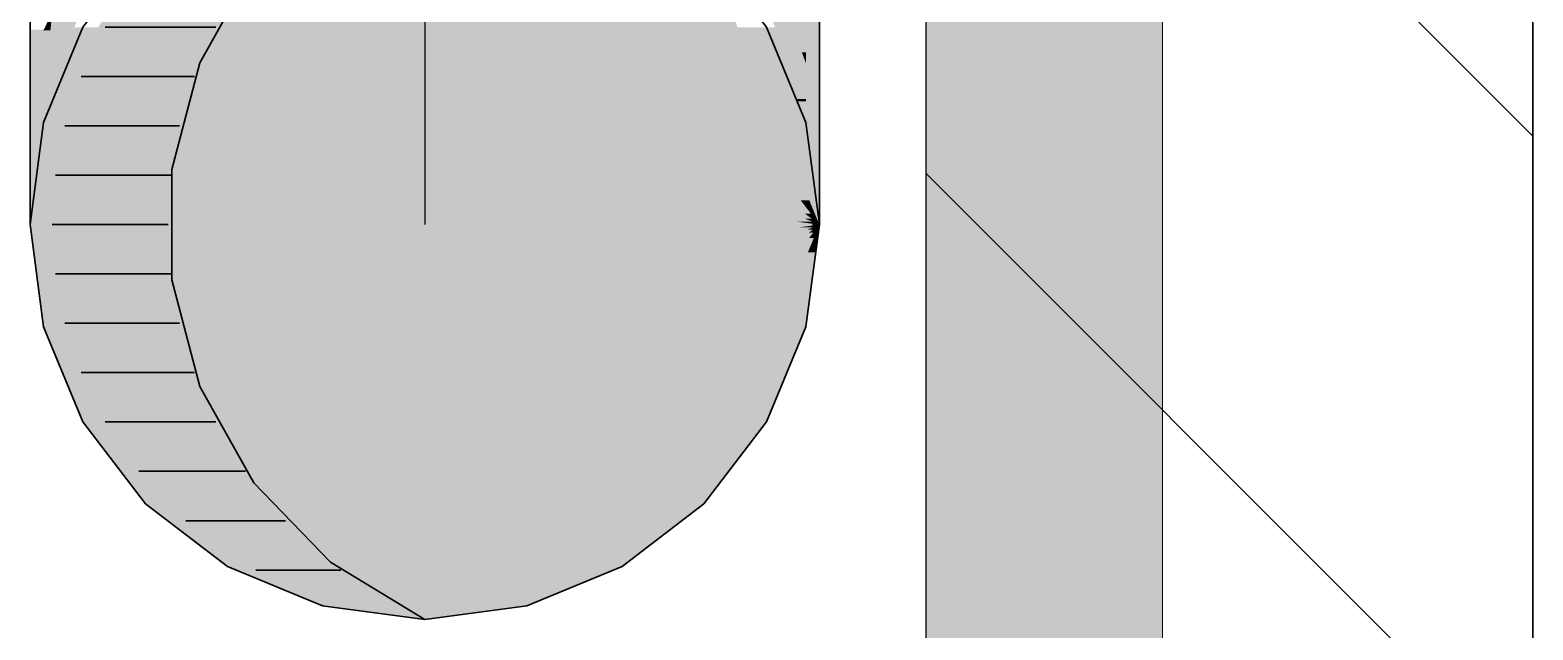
# Model space of a CAD drawing. Extents: x 0 to 756, y -25 to 420.
# Drawn here: x 286.38 to 296.28, y 262 to 265.95 of the extents above; entities that cross this region are included whole.
import ezdxf
from ezdxf.lldxf.tags import DXFTag

# ---------------------------------------------------------------- set-up
doc = ezdxf.new("R2010")
doc.units = 0
doc.layers.get('0').update_dxf_attribs({"lineweight": 25})
for name, color, linetype, lineweight, true_color in [('A_Geschossdecke', 7, 'Continuous', 25, 0x008080), ('L_Abluft', 2, 'Continuous', 35, 0xffff00), ('L_Abluft-Shading', 2, 'Continuous', 35, 0xffff00)]:
    doc.layers.add(name, color=color, linetype=linetype, lineweight=lineweight, true_color=true_color)
doc.layers.add('A_Innenwand', color=7, linetype='Continuous', lineweight=25)
doc.layers.add('WAND_HOLZ_TRAGEND', color=7, linetype='Continuous', lineweight=13)
tags = doc.linetypes.add('STRICHPUNKT2', pattern=[12.7, 6.35, -3.175, 0, -3.175]).pattern_tags.tags
tags[10:11] = [DXFTag(74, 4), DXFTag(75, 0), DXFTag(340, '0'), DXFTag(46, 0.0), DXFTag(50, 0.0), DXFTag(44, 0.0), DXFTag(45, 0.0)]
tags[8:9] = [DXFTag(74, 4), DXFTag(75, 0), DXFTag(340, '0'), DXFTag(46, 0.0), DXFTag(50, 0.0), DXFTag(44, 0.0), DXFTag(45, 0.0)]
tags[6:7] = [DXFTag(74, 4), DXFTag(75, 0), DXFTag(340, '0'), DXFTag(46, 0.0), DXFTag(50, 0.0), DXFTag(44, 0.0), DXFTag(45, 0.0)]
tags[4:5] = [DXFTag(74, 4), DXFTag(75, 0), DXFTag(340, '0'), DXFTag(46, 0.0), DXFTag(50, 0.0), DXFTag(44, 0.0), DXFTag(45, 0.0)]

# ---------------------------------------------------------------- blocks, each defined once
blk = doc.blocks.new('Shading-A0T78ONHOY', base_point=(286.4668, 269.5274))
at = {"layer": 'L_Abluft-Shading', "color": 2, "true_color": 0xffff00}
for points in [[(291.4839, 264.7447), (289.6511, 267.1838), (288.3053, 267.1838)], [(291.5226, 264.7447), (291.4839, 264.7447), (289.6511, 267.1838)], [(289.9536, 265.3453), (286.4668, 265.3453), (287.1397, 266.5108)], [(291.4828, 264.7119), (289.1823, 266.5108), (287.1397, 266.5108)], [(291.5267, 264.7119), (291.4828, 264.7119), (289.1823, 266.5108)], [(291.4554, 264.8324), (290.8167, 266.5108), (290.1675, 266.5108)], [(291.5119, 264.8324), (291.4554, 264.8324), (290.8167, 266.5108)], [(286.4668, 265.3453), (286.8288, 265.9724), (286.7265, 265.9724)], [(291.2417, 265.4846), (291.2299, 265.9724), (291.0397, 265.9724)], [(291.4319, 265.4846), (291.2417, 265.4846), (291.2299, 265.9724)], [(291.5119, 264.8324), (291.4319, 265.4846), (291.2417, 265.4846)], [(291.4896, 265.3453), (291.449, 265.3453), (291.4319, 265.4846)], [(286.4668, 264.6724), (286.3782, 264.6724), (286.4668, 265.3453)], [(291.5308, 264.6786), (286.4668, 264.6786), (286.4668, 265.3453)], [(291.4234, 264.6927), (289.9536, 265.3453), (286.4668, 265.3453)], [(291.529, 264.6927), (291.4234, 264.6927), (289.9536, 265.3453)], [(291.5119, 264.8324), (291.4896, 265.3453), (291.449, 265.3453)], [(291.5571, 264.8324), (291.5119, 264.8324), (291.4896, 265.3453)], [(291.5226, 264.7447), (291.5119, 264.8324), (291.4554, 264.8324)], [(291.5482, 264.7447), (291.5226, 264.7447), (291.5119, 264.8324)], [(291.5782, 264.6724), (291.5571, 264.8324), (291.5119, 264.8324)], [(286.4668, 263.9994), (286.4668, 264.6724), (286.3782, 264.6724)], [(291.5323, 264.6663), (286.4668, 264.6663), (291.5308, 264.6786)], [(286.4668, 264.6663), (291.5308, 264.6786), (286.4668, 264.6786)], [(286.4668, 263.9994), (291.5323, 264.6663), (286.4668, 264.6663)], [(291.5308, 264.6786), (291.529, 264.6927), (291.4234, 264.6927)], [(291.5338, 264.654), (291.4384, 264.654), (291.5323, 264.6663)], [(291.529, 264.6927), (291.5267, 264.7119), (291.4828, 264.7119)], [(291.5267, 264.7119), (291.5226, 264.7447), (291.4839, 264.7447)], [(291.5478, 264.7119), (291.5267, 264.7119), (291.5226, 264.7447)], [(291.5782, 264.6724), (291.5482, 264.7447), (291.5226, 264.7447)], [(291.5517, 264.6927), (291.529, 264.6927), (291.5267, 264.7119)], [(291.5782, 264.6724), (291.5478, 264.7119), (291.5267, 264.7119)], [(291.5631, 264.6786), (291.5308, 264.6786), (291.529, 264.6927)], [(291.5782, 264.6724), (291.5517, 264.6927), (291.529, 264.6927)], [(291.5782, 264.6724), (291.5315, 264.6724), (291.5308, 264.6786)], [(291.5782, 264.6724), (291.5631, 264.6786), (291.5308, 264.6786)], [(291.5323, 264.6663), (291.5782, 264.6724), (291.5315, 264.6724)], [(291.5636, 264.6663), (291.5323, 264.6663), (291.5782, 264.6724)], [(291.5338, 264.654), (291.5636, 264.6663), (291.5323, 264.6663)], [(291.5542, 264.654), (291.5338, 264.654), (291.5782, 264.6724)], [(291.5531, 264.6396), (291.5356, 264.6396), (291.5782, 264.6724)], [(291.5565, 264.6199), (291.538, 264.6199), (291.5782, 264.6724)], [(291.5667, 264.5854), (291.5422, 264.5854), (291.5782, 264.6724)], [(289.9536, 263.9994), (286.4668, 263.9994), (291.5338, 264.654)], [(286.4668, 263.9994), (291.5338, 264.654), (291.4384, 264.654)], [(289.1823, 262.8339), (287.1397, 262.8339), (291.5356, 264.6396)], [(287.1397, 262.8339), (291.5356, 264.6396), (291.4992, 264.6396)], [(288.3053, 262.1609), (289.6511, 262.1609), (291.5099, 264.6199)], [(289.6511, 262.1609), (291.5099, 264.6199), (291.538, 264.6199)], [(290.8167, 262.8339), (290.1675, 262.8339), (291.5422, 264.5854)], [(290.1675, 262.8339), (291.5422, 264.5854), (291.5115, 264.5854)], [(291.5356, 264.6396), (291.4992, 264.6396), (291.5338, 264.654)], [(291.554, 264.4889), (291.5022, 264.4889), (291.5422, 264.5854)], [(291.5099, 264.6199), (291.538, 264.6199), (291.5356, 264.6396)], [(291.5422, 264.5854), (291.5115, 264.5854), (291.538, 264.6199)], [(291.5356, 264.6396), (291.5542, 264.654), (291.5338, 264.654)], [(291.538, 264.6199), (291.5531, 264.6396), (291.5356, 264.6396)], [(291.5422, 264.5854), (291.5565, 264.6199), (291.538, 264.6199)], [(291.554, 264.4889), (291.5667, 264.5854), (291.5422, 264.5854)], [(291.4896, 263.9994), (291.2995, 263.9994), (291.554, 264.4889)], [(291.2995, 263.9994), (291.554, 264.4889), (291.5022, 264.4889)], [(286.8288, 263.3723), (286.7265, 263.3723), (286.4668, 263.9994)], [(287.1397, 262.8339), (289.9536, 263.9994), (286.4668, 263.9994)], [(290.8167, 262.8339), (291.4896, 263.9994), (291.2995, 263.9994)], [(291.2299, 263.3723), (291.1275, 263.3723), (291.4896, 263.9994)], [(287.1397, 262.8339), (286.8288, 263.3723), (286.7265, 263.3723)], [(290.8167, 262.8339), (291.2299, 263.3723), (291.1275, 263.3723)], [(287.8554, 262.4207), (287.6782, 262.4207), (287.1397, 262.8339)], [(288.3053, 262.1609), (289.1823, 262.8339), (287.1397, 262.8339)], [(289.6511, 262.1609), (290.8167, 262.8339), (290.1675, 262.8339)], [(290.2782, 262.4207), (290.101, 262.4207), (290.8167, 262.8339)], [(288.3053, 262.1609), (287.8554, 262.4207), (287.6782, 262.4207)], [(289.6511, 262.1609), (290.2782, 262.4207), (290.101, 262.4207)], [(288.9782, 262.0724), (289.6511, 262.1609), (288.3053, 262.1609)]]:
    blk.add_solid(points, dxfattribs=at)
at = {"layer": 'L_Abluft-Shading', "color": 54, "true_color": 0x9d9d00}
for points in [[(291.4896, 265.9518), (291.3683, 266.4948), (291.2299, 266.4948)], [(291.4896, 265.9518), (291.4896, 266.4638), (291.3752, 266.4638)], [(286.4668, 265.9518), (286.4689, 265.9564), (286.4668, 265.9564)]]:
    blk.add_solid(points, dxfattribs=at)
at = {"layer": 'L_Abluft-Shading', "color": 56, "true_color": 0x898900}
for points in [[(291.5441, 265.9518), (291.4896, 265.9518), (291.4896, 266.4638)], [(291.5782, 265.6317), (291.5782, 266.0497), (291.5337, 266.0497)], [(286.3782, 265.369), (286.4668, 265.9564), (286.3782, 265.9564)], [(286.3782, 265.369), (286.4653, 265.9419), (286.4646, 265.9419)], [(286.4653, 265.9419), (286.4646, 265.9419), (286.4668, 265.9564)], [(286.4653, 265.9419), (286.4668, 265.9518), (286.4663, 265.9518)], [(286.4668, 265.9518), (286.4663, 265.9518), (286.4668, 265.9564)], [(291.5382, 265.6317), (291.5441, 265.9518), (291.4896, 265.9518)], [(291.5782, 265.6317), (291.5382, 265.6317), (291.5441, 265.9518)], [(291.5782, 265.369), (291.5782, 265.6317), (291.5382, 265.6317)]]:
    blk.add_solid(points, dxfattribs=at)
at = {"layer": 'L_Abluft-Shading', "color": 54, "true_color": 0x929200}
for points in [[(286.5374, 265.7861), (286.4956, 265.7861), (286.6966, 266.4323)], [(291.4087, 265.9518), (291.2617, 266.4283), (291.2299, 266.4283)], [(291.4896, 265.9518), (291.4087, 265.9518), (291.2617, 266.4283)], [(286.4668, 265.4995), (286.7265, 266.1053), (286.616, 266.1053)], [(286.5123, 265.9518), (286.4668, 265.9518), (286.5245, 266.0724)], [(286.4956, 265.7861), (286.5847, 266.0724), (286.5245, 266.0724)], [(291.3881, 265.7362), (291.3511, 266.1053), (291.2299, 266.1053)], [(291.4896, 265.7362), (291.3881, 265.7362), (291.3511, 266.1053)], [(286.4668, 265.4995), (286.5123, 265.9518), (286.4668, 265.9518)], [(291.4632, 265.8065), (291.4896, 265.9518), (291.4087, 265.9518)], [(291.4896, 265.8065), (291.4632, 265.8065), (291.4896, 265.9518)], [(286.4668, 265.4995), (286.5374, 265.7861), (286.4956, 265.7861)], [(291.4896, 265.7362), (291.4896, 265.8065), (291.4632, 265.8065)], [(291.4896, 265.4995), (291.4896, 265.7362), (291.3881, 265.7362)]]:
    blk.add_solid(points, dxfattribs=at)
at = {"layer": 'L_Abluft-Shading', "color": 56, "true_color": 0x858500}
for points in [[(286.3954, 265.369), (286.3782, 265.369), (286.4653, 265.9419)], [(286.426, 265.3743), (286.3961, 265.3743), (286.4661, 265.9419)], [(286.3961, 265.3743), (286.4661, 265.9419), (286.4653, 265.9419)], [(286.4668, 265.4995), (286.4349, 265.4995), (286.4668, 265.9518)], [(286.4661, 265.9419), (286.4653, 265.9419), (286.4668, 265.9518)], [(286.5307, 265.4995), (286.4668, 265.4995), (286.7265, 265.9724)], [(286.4668, 265.4995), (286.7265, 265.9724), (286.6695, 265.9724)], [(291.4257, 265.4995), (291.2868, 265.9724), (291.2299, 265.9724)], [(291.4896, 265.4995), (291.4257, 265.4995), (291.2868, 265.9724)], [(291.5224, 265.7362), (291.4896, 265.7362), (291.4896, 265.9518)], [(291.534, 265.369), (291.5224, 265.7362), (291.4896, 265.7362)], [(291.5182, 265.4995), (291.4896, 265.4995), (291.4896, 265.7362)], [(291.5782, 265.369), (291.534, 265.369), (291.5224, 265.7362)], [(286.426, 265.3743), (286.4668, 265.4995), (286.4349, 265.4995)], [(286.4497, 265.3743), (286.426, 265.3743), (286.4668, 265.4995)], [(286.4668, 265.3453), (286.5307, 265.4995), (286.4668, 265.4995)], [(291.4319, 265.4846), (291.4896, 265.4995), (291.4257, 265.4995)], [(291.4896, 265.4846), (291.4319, 265.4846), (291.4896, 265.4995)], [(291.4896, 265.3453), (291.4896, 265.4846), (291.4319, 265.4846)], [(291.5571, 265.004), (291.5182, 265.4995), (291.4896, 265.4995)], [(291.5782, 265.004), (291.5571, 265.004), (291.5182, 265.4995)], [(286.3782, 265.2273), (286.426, 265.3743), (286.3961, 265.3743)], [(286.4157, 265.2273), (286.3782, 265.2273), (286.426, 265.3743)], [(286.3782, 265.2273), (286.3954, 265.369), (286.3782, 265.369)], [(286.4006, 265.0142), (286.4497, 265.3743), (286.426, 265.3743)], [(291.5782, 265.004), (291.5782, 265.369), (291.534, 265.369)], [(286.4006, 265.0142), (286.3782, 265.0142), (286.4157, 265.2273)], [(286.3782, 265.0142), (286.4157, 265.2273), (286.3782, 265.2273)], [(286.3782, 264.8495), (286.4006, 265.0142), (286.3782, 265.0142)], [(291.5782, 264.8495), (291.5782, 265.004), (291.5571, 265.004)]]:
    blk.add_solid(points, dxfattribs=at)
at = {"layer": 'L_Abluft-Shading', "color": 56, "true_color": 0x818100}
for points in [[(286.4668, 265.3453), (286.4457, 265.3453), (286.4668, 265.4995)], [(291.5106, 265.3453), (291.4896, 265.3453), (291.4896, 265.4995)], [(286.4015, 264.8495), (286.3782, 264.8495), (286.4668, 265.3453)], [(286.3782, 264.8495), (286.4668, 265.3453), (286.4457, 265.3453)], [(291.5549, 264.8495), (291.5106, 265.3453), (291.4896, 265.3453)], [(291.5782, 264.8495), (291.5549, 264.8495), (291.5106, 265.3453)], [(286.3782, 264.6724), (286.4015, 264.8495), (286.3782, 264.8495)], [(291.5782, 264.6724), (291.5782, 264.8495), (291.5549, 264.8495)]]:
    blk.add_solid(points, dxfattribs=at)
blk = doc.blocks.new('Referenz-A0T78OQ1OY')
at = {"layer": 'WAND_HOLZ_TRAGEND', "color": 0, "linetype": 'Continuous', "ltscale": 0.13}
for p, q in [((292.2792, 267.5329), (292.2792, 231.8649)), ((292.2792, 267.5329), (292.2792, 261.3329)), ((293.8392, 231.8649), (293.8392, 267.5329)), ((293.8392, 267.5329), (293.8392, 261.3329))]:
    blk.add_line(p, q, dxfattribs=at)
at = {"layer": 'WAND_HOLZ_TRAGEND', "color": 0, "linetype": 'Continuous', "lineweight": 18, "ltscale": 0.18}
for points in [[(292.2792, 261.3329), (293.8392, 261.3329), (292.2792, 267.5329)], [(293.8392, 261.3329), (293.8392, 267.5329), (292.2792, 267.5329)]]:
    blk.add_solid(points, dxfattribs=at)
blk = doc.blocks.new('Geschossdecke-A0T78ORTOY', base_point=(115.2792, 32.4757))
at = {"color": 0, "linetype": 'ByBlock', "lineweight": -2, "ltscale": 0.25}
blk.add_line((296.2792, 150.1329), (296.2792, 271.5329), dxfattribs=at)
blk = doc.blocks.new('Wand-A0T78OS9OY', base_point=(292.2792, 150.1329))
at = {"color": 0, "linetype": 'ByBlock', "lineweight": -2, "ltscale": 0.25}
for p, q in [((296.2792, 271.5329), (296.2792, 261.3329)), ((292.2792, 267.5329), (292.2792, 261.3329))]:
    blk.add_line(p, q, dxfattribs=at)
at = {"color": 0, "lineweight": -2}
for p, q in [((292.2792, 269.2545), (296.2792, 265.2545)), ((292.2792, 265.0119), (295.9581, 261.3329))]:
    blk.add_line(p, q, dxfattribs=at)
blk = doc.blocks.new('Bogen-A0T78OTVOY', base_point=(286.3782, 262.0724))
at = {"color": 0, "linetype": 'ByBlock', "lineweight": -2, "ltscale": 0.35}
for p, q in [((286.4668, 269.8724), (286.3782, 269.8724)), ((286.3782, 269.8724), (286.3782, 268.5265)), ((286.7265, 269.8724), (286.4668, 269.8724)), ((287.1397, 269.8724), (286.7265, 269.8724)), ((287.6782, 269.8724), (287.1397, 269.8724)), ((288.3053, 269.8724), (287.6782, 269.8724)), ((288.9782, 269.8724), (288.3053, 269.8724)), ((288.9782, 269.8724), (289.6511, 269.8724)), ((289.6511, 269.8724), (290.2782, 269.8724)), ((290.2782, 269.8724), (290.8167, 269.8724)), ((290.8167, 269.8724), (291.2299, 269.8724)), ((291.2299, 269.8724), (291.4896, 269.8724)), ((291.4896, 269.8724), (291.5782, 269.8724)), ((291.5782, 269.8724), (291.5782, 268.5265)), ((286.3782, 268.5265), (286.3782, 267.2724)), ((291.5782, 268.5265), (291.5782, 267.2724)), ((286.3782, 267.2724), (286.3782, 266.1954)), ((288.3053, 267.1838), (288.9782, 267.2724)), ((288.9782, 267.2724), (289.6511, 267.1838)), ((291.5782, 267.2724), (291.5782, 266.1954)), ((287.6782, 266.924), (288.3053, 267.1838)), ((289.6511, 267.1838), (290.2782, 266.924)), ((287.1397, 266.5108), (287.6782, 266.924)), ((290.2782, 266.924), (290.8167, 266.5108)), ((286.7265, 265.9724), (287.1397, 266.5108)), ((290.8167, 266.5108), (291.2299, 265.9724)), ((286.3782, 266.1954), (286.3782, 265.369)), ((291.5782, 266.1954), (291.5782, 265.369)), ((286.4668, 265.3453), (286.7265, 265.9724)), ((291.2299, 265.9724), (291.4896, 265.3453)), ((286.3782, 265.369), (286.3782, 264.8495)), ((291.5782, 265.369), (291.5782, 264.8495)), ((286.3782, 264.6724), (286.4668, 265.3453)), ((291.4896, 265.3453), (291.5782, 264.6724)), ((286.3782, 264.8495), (286.3782, 264.6724)), ((291.5782, 264.8495), (291.5782, 264.6724)), ((286.4668, 263.9994), (286.3782, 264.6724)), ((291.5782, 264.6724), (291.4896, 263.9994)), ((286.7265, 263.3724), (286.4668, 263.9994)), ((291.4896, 263.9994), (291.2299, 263.3724)), ((287.1397, 262.8339), (286.7265, 263.3724)), ((291.2299, 263.3724), (290.8167, 262.8339)), ((287.6782, 262.4207), (287.1397, 262.8339)), ((290.8167, 262.8339), (290.2782, 262.4207)), ((288.3053, 262.1609), (287.6782, 262.4207)), ((290.2782, 262.4207), (289.6511, 262.1609)), ((288.9782, 262.0724), (288.3053, 262.1609)), ((289.6511, 262.1609), (288.9782, 262.0724))]:
    blk.add_line(p, q, dxfattribs=at)
at = {"color": 0, "linetype": 'STRICHPUNKT2', "lineweight": 25, "ltscale": 0.25}
for p, q in [((288.9782, 269.8724), (288.9782, 268.5265)), ((288.9782, 268.5265), (288.9782, 267.2724)), ((288.9782, 267.2724), (288.9782, 266.1954)), ((288.9782, 266.1954), (288.9782, 265.369)), ((288.9782, 265.369), (288.9782, 264.8495)), ((288.9782, 264.8495), (288.9782, 264.6724))]:
    blk.add_line(p, q, dxfattribs=at)
at = {"color": 0, "lineweight": -2}
for p, q in [((288.9782, 267.2724), (288.3571, 266.8949)), ((287.8657, 266.9474), (288.4249, 266.9474)), ((288.3571, 266.8949), (287.8519, 266.3723)), ((287.4047, 266.6224), (288.0616, 266.6224)), ((287.8519, 266.3723), (287.4956, 265.7388)), ((287.0948, 266.2974), (287.7979, 266.2974)), ((286.8728, 265.9724), (287.6026, 265.9724)), ((286.7142, 265.6474), (287.4605, 265.6474)), ((287.4956, 265.7388), (287.3115, 265.0358)), ((286.607, 265.3224), (287.3634, 265.3224)), ((286.5448, 264.9974), (287.3068, 264.9974)), ((287.3115, 265.0358), (287.3115, 264.309)), ((286.5244, 264.6724), (287.2882, 264.6724)), ((286.5448, 264.3474), (287.3068, 264.3474)), ((287.3115, 264.309), (287.4956, 263.6059)), ((286.607, 264.0224), (287.3634, 264.0224)), ((286.7142, 263.6974), (287.4605, 263.6974)), ((287.4956, 263.6059), (287.8519, 262.9724)), ((286.8728, 263.3724), (287.6026, 263.3724)), ((287.0948, 263.0474), (287.7979, 263.0474)), ((287.8519, 262.9724), (288.3571, 262.4498)), ((287.4047, 262.7224), (288.0616, 262.7224)), ((287.8657, 262.3974), (288.4249, 262.3974)), ((288.3571, 262.4498), (288.9782, 262.0724))]:
    blk.add_line(p, q, dxfattribs=at)

msp = doc.modelspace()

# ---------------------------------------------------------------- block references
at = {"color": 8, "lineweight": 25, "ltscale": 0.25, "true_color": 0x808080}
msp.add_blockref('Referenz-A0T78OQ1OY', (0, 0), dxfattribs=at)
at = {"layer": 'A_Geschossdecke', "ltscale": 0.25}
msp.add_blockref('Geschossdecke-A0T78ORTOY', (115.2792, 32.4757), dxfattribs=at)
at = {"layer": 'A_Innenwand', "ltscale": 0.25}
msp.add_blockref('Wand-A0T78OS9OY', (292.2792, 150.1329), dxfattribs=at)
at = {"layer": 'L_Abluft', "ltscale": 0.35}
msp.add_blockref('Bogen-A0T78OTVOY', (286.3782, 262.0724), dxfattribs=at)
at = {"layer": 'L_Abluft'}
msp.add_blockref('Shading-A0T78ONHOY', (286.4668, 269.5274), dxfattribs=at)

doc.saveas('drawing.dxf')
